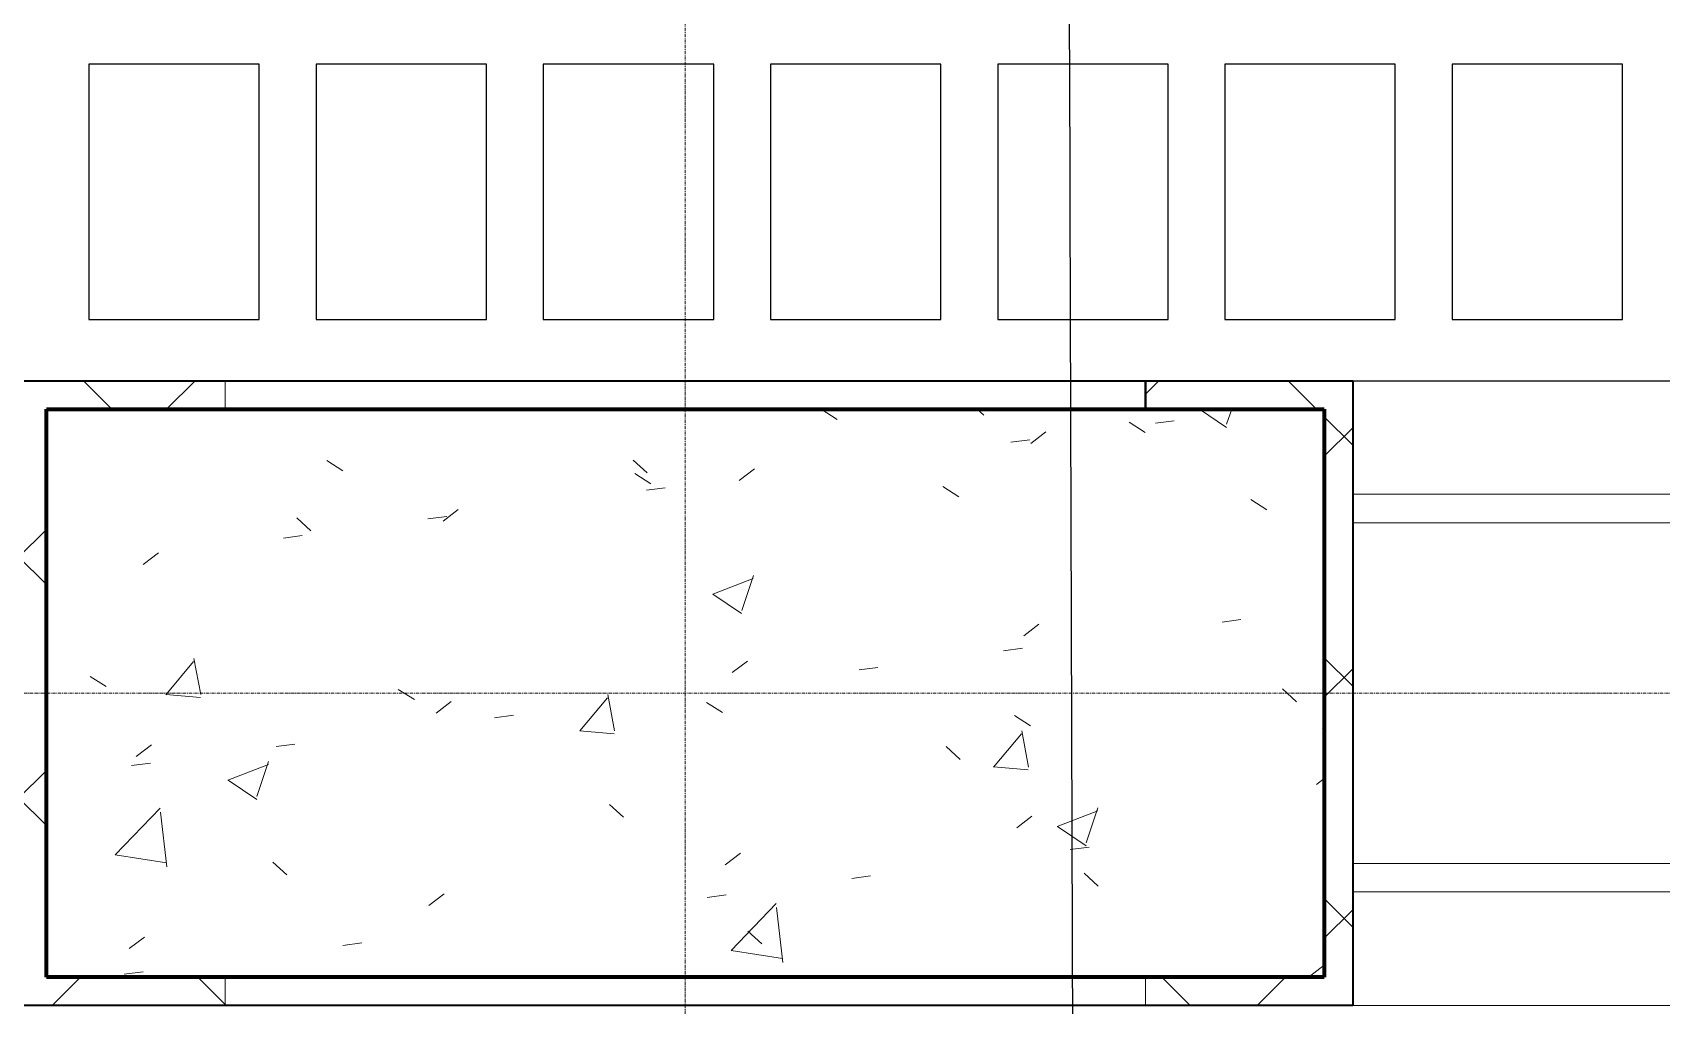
# Model space of a CAD drawing. Header units: millimetres. Extents: x -795739 to -715748, y -34378 to 22353.
# Drawn here: x -745832 to -742964, y 3029 to 4742 of the extents above; entities that cross this region are included whole.
import ezdxf
from ezdxf.xclip import XClip

# ---------------------------------------------------------------- set-up
doc = ezdxf.new("R2010")
doc.units = ezdxf.units.MM
doc.header["$XCLIPFRAME"] = 0
doc.linetypes.add('DPA_Grid _ Level 100', pattern=[10, 5.5, -1.6, 1.3, -1.6])
doc.layers.add('000 - WIPEOUT', color=250, linetype='Continuous')
doc.layers.add('A11_ALU.SOLID SHEET', color=2, linetype='Continuous')
for name, color, linetype, lineweight in [('A-ANNO-NOTE', 3, 'Continuous', 25), ('A-COLS', 5, 'Continuous', 70), ('A-COLS-E', 1, 'Continuous', 35), ('A-GLAZ-CURT', 2, 'Continuous', 9), ('A-WALL', 5, 'Continuous', 35), ('A-WALL-FNSH', 2, 'Continuous', 35), ('A-WALL-PATT', 1, 'Continuous', 9), ('S-GRID', 251, 'Continuous', 9), ('WALL-E', 2, 'Continuous', 9)]:
    doc.layers.add(name, color=color, linetype=linetype, lineweight=lineweight)
pattern_1 = [(45, (0, 0), (-212.13203, 212.13203), []), (135, (0, 0), (-212.13203, -212.13203), [])]

# ---------------------------------------------------------------- blocks, each defined once
blk = doc.blocks.new('*U1241')
at = {"layer": 'S-GRID', "linetype": 'DPA_Grid _ Level 100'}
for p, q in [((34200, -21374.7), (34200, 16961.2)), ((57901.1, 0), (-15767.8, 0))]:
    blk.add_line(p, q, dxfattribs=at)
blk = doc.blocks.new('System Panel - DPA-AR_Metal Ceiling Rectangular Panel-13139259-4282-01 ENLARGED LOWER PLATFORM LEVEL - REFLECTED CEILING PLAN - SHEET 3')
at = {"layer": 'A-GLAZ-CURT'}
for p, q in [((-741107.4, 4129), (-743507.4, 4129)), ((-743507.4, 4129), (-743507.4, 3929)), ((-743507.4, 3929), (-743507.4, 4129)), ((-743507.4, 4129), (-741107.4, 4129)), ((-741107.4, 3929), (-741107.4, 4129)), ((-741107.4, 4129), (-741107.4, 3929)), ((-743507.4, 3929), (-741107.4, 3929)), ((-741107.4, 3929), (-743507.4, 3929))]:
    blk.add_line(p, q, dxfattribs=at)
blk = doc.blocks.new('System Panel - DPA-AR_Metal Ceiling Rectangular Panel-V27-4282-01 ENLARGED LOWER PLATFORM LEVEL - REFLECTED CEILING PLAN - SHEET 3')
at = {"layer": 'A-GLAZ-CURT'}
for p, q in [((-773182.4, 3879), (-775582.4, 3879)), ((-775582.4, 3879), (-775582.4, 3279)), ((-775582.4, 3279), (-775582.4, 3879)), ((-775582.4, 3879), (-773182.4, 3879)), ((-773182.4, 3279), (-773182.4, 3879)), ((-773182.4, 3879), (-773182.4, 3279)), ((-775582.4, 3279), (-773182.4, 3279)), ((-773182.4, 3279), (-775582.4, 3279))]:
    blk.add_line(p, q, dxfattribs=at)
blk = doc.blocks.new('*U553')
at = {"layer": 'A-GLAZ-CURT'}
for name, p in [('System Panel - DPA-AR_Metal Ceiling Rectangular Panel-13139259-4282-01 ENLARGED LOWER PLATFORM LEVEL - REFLECTED CEILING PLAN - SHEET 3', (778882.4, -3579)), ('System Panel - DPA-AR_Metal Ceiling Rectangular Panel-V27-4282-01 ENLARGED LOWER PLATFORM LEVEL - REFLECTED CEILING PLAN - SHEET 3', (810957.4, -3579)), ('System Panel - DPA-AR_Metal Ceiling Rectangular Panel-13139259-4282-01 ENLARGED LOWER PLATFORM LEVEL - REFLECTED CEILING PLAN - SHEET 3', (778882.4, -4479))]:
    blk.add_blockref(name, p, dxfattribs=at)
blk = doc.blocks.new('*U906')
at = {"color": 3}
for points in [[(-225, 3350), (225, 3350), (225, 3050), (-225, 3050)], [(-225, 2950), (225, 2950), (225, 2650), (-225, 2650)], [(-225, 2550), (225, 2550), (225, 2250), (-225, 2250)], [(-225, 2150), (225, 2150), (225, 1850), (-225, 1850)], [(-225, 1750), (225, 1750), (225, 1450), (-225, 1450)], [(-225, 1350), (225, 1350), (225, 1050), (-225, 1050)], [(-225, 950), (225, 950), (225, 650), (-225, 650)]]:
    blk.add_wipeout(points, dxfattribs=at).dxf.layer = '000 - WIPEOUT'
at = {"layer": 'A11_ALU.SOLID SHEET', "color": 0, "linetype": 'ByBlock'}
for points in [[(-225, 3050), (225, 3050), (225, 3350), (-225, 3350)], [(-225, 2650), (225, 2650), (225, 2950), (-225, 2950)], [(-225, 2250), (225, 2250), (225, 2550), (-225, 2550)], [(-225, 1850), (225, 1850), (225, 2150), (-225, 2150)], [(-225, 1450), (225, 1450), (225, 1750), (-225, 1750)], [(-225, 1050), (225, 1050), (225, 1350), (-225, 1350)], [(-225, 650), (225, 650), (225, 950), (-225, 950)]]:
    blk.add_lwpolyline(points, close=True, dxfattribs=at)
blk = doc.blocks.new('*U1025')
blk.add_lwpolyline([(-3457.4, 550), (8124.6, 550), (8124.6, 4315), (-3457.4, 4315)], close=True)
at = {"layer": 'A11_ALU.SOLID SHEET', "linetype": 'ByBlock', "rotation": 90}
blk.add_blockref('*U906', (2300, 882.5), dxfattribs=at)

msp = doc.modelspace()

# ---------------------------------------------------------------- block references
ref = msp.add_blockref('*U1025', (-744682.4, 3579))
XClip(ref).set_block_clipping_path([(-45801.3280238605, -9620.0077451947), (23704.0078937773, 10334.9999958097)])

# ---------------------------------------------------------------- next in the draw order: hatches: boundary and pattern name
at = {"layer": 'A-COLS-E', "lineweight": 9}
h = msp.add_hatch(dxfattribs=at)
h.set_pattern_fill('FP_1', color=256, style=0, pattern_type=2)
h.set_pattern_definition([(50, (0, 0), (728.7365, -63.7558), [76.2, -838.2]), (355, (0, 0), (-140.9716, 764.2276), [60.96, -670.56]), (100.451, (60.7, -5.3), (587.77, 700.46675), [64.76, -712.36]), (46.184, (0, 203.2), (1084.3162, -168.171), [114.3, -1257.3]), (96.636, (90.4, 189.2), (949.6099, 989.7098), [97.14, -1068.54]), (351.184, (0, 203.2), (949.6206, 989.7012), [91.44, -1005.84]), (21, (101.6, 152.4), (606.45787, -409.06057), [76.2, -838.2]), (326, (101.6, 152.4), (247.20834, 736.7529), [60.96, -670.56]), (71.451, (152.14, 118.3), (853.66825, 327.6855), [64.76, -712.36]), (37.5, (0, 0), (12.35469, 338.22012), [33.528, -628.904, 33.528, -647.192, -673.1]), (37.5, (0, 0), (12.35469, 338.22012), [-1343.152, 33.528, -639.572]), (7.5, (0, 0), (267.27887, 400.72213), [33.528, -354.584, 33.528, -613.664, -256.54]), (7.5, (0, 0), (267.27887, 400.72213), [-1035.304, 33.528, -223.012]), (327.5, (-226.57, 0), (542.36333, -22.91534), [33.528, -220.472, 33.528, -758.952, -1051.56]), (327.5, (-226.57, 0), (542.36333, -22.91534), [-1046.48, 33.528, -1018.032]), (317.5, (-328.17, 0), (592.51696, 101.7071), [33.528, -296.672, 33.528, -492.76, -746.76]), (317.5, (-328.17, 0), (592.51696, 101.7071), [-856.488, 33.528, -713.232])])
h.paths.add_polyline_path([(-743557.4, 3079), (-743557.4, 4079), (-745807.4, 4079), (-745807.4, 3079), (-744870.8, 3079)])
at = {"layer": 'A-WALL-PATT', "lineweight": 9}
h = msp.add_hatch(dxfattribs=at)
h.set_pattern_fill('FP_3', color=256, style=0, pattern_type=2)
h.set_pattern_definition(pattern_1)
h.paths.add_polyline_path([(-745857.4, 3029), (-745807.4, 3029), (-745807.4, 4129), (-745857.4, 4129), (-745857.4, 3755.8)])
h = msp.add_hatch(dxfattribs=at)
h.set_pattern_fill('FP_3', color=256, style=0, pattern_type=2)
h.set_pattern_definition(pattern_1)
h.paths.add_polyline_path([(-745492.4, 4079), (-745492.4, 4129), (-745807.4, 4129), (-745807.4, 4079)])
h.paths.add_polyline_path([(-743872.3, 4079), (-743557.4, 4079), (-743557.4, 4129), (-743872.3, 4129)])
h = msp.add_hatch(dxfattribs=at)
h.set_pattern_fill('FP_3', color=256, style=0, pattern_type=2)
h.set_pattern_definition(pattern_1)
h.paths.add_polyline_path([(-743557.4, 3079), (-743507.4, 3079), (-743507.4, 4129), (-743557.4, 4129), (-743557.4, 3755.8)])
h = msp.add_hatch(dxfattribs=at)
h.set_pattern_fill('FP_3', color=256, style=0, pattern_type=2)
h.set_pattern_definition(pattern_1)
h.paths.add_polyline_path([(-743507.4, 3029), (-743507.4, 3079), (-743872.3, 3079), (-743872.3, 3029)])
h.paths.add_polyline_path([(-745807.4, 3029), (-745492.4, 3029), (-745492.4, 3079), (-745807.4, 3079)])

# ---------------------------------------------------------------- next in the draw order: linework, layer by layer
at = {"layer": 'A-ANNO-NOTE'}
msp.add_line((-744008.1, 5367.6), (-743982.9, -2837.4), dxfattribs=at)
at = {"layer": 'A-COLS'}
for p, q in [((-745807.4, 3079), (-745807.4, 4079)), ((-745807.4, 4079), (-743557.4, 4079)), ((-743557.4, 4079), (-743557.4, 3079)), ((-743557.4, 3079), (-745807.4, 3079))]:
    msp.add_line(p, q, dxfattribs=at)
at = {"layer": 'A-WALL', "lineweight": 9}
for p, q in [((-745492.4, 4129), (-745492.4, 4079)), ((-745492.4, 4079), (-745492.4, 4129)), ((-745492.4, 3079), (-745492.4, 3029)), ((-745492.4, 3029), (-745492.4, 3079)), ((-743872.3, 3029), (-743872.3, 3079)), ((-743872.3, 3079), (-743872.3, 3029))]:
    msp.add_line(p, q, dxfattribs=at)
at = {"layer": 'A-WALL-FNSH', "color": 250}
for p, q in [((-745857.4, 4129), (-745807.4, 4129)), ((-745807.4, 4129), (-745492.4, 4129)), ((-745492.4, 4129), (-743872.3, 4129)), ((-743872.3, 4129), (-743557.4, 4129)), ((-743872.3, 4079), (-743872.3, 4129)), ((-743872.3, 4129), (-743872.3, 4079)), ((-743557.4, 4129), (-743507.4, 4129)), ((-743507.4, 4129), (-743507.4, 3079)), ((-745807.4, 4079), (-745807.4, 3079)), ((-745492.4, 4079), (-745807.4, 4079)), ((-743872.3, 4079), (-745492.4, 4079)), ((-743557.4, 4079), (-743872.3, 4079)), ((-743557.4, 3079), (-743557.4, 4079)), ((-745807.4, 3079), (-745492.4, 3079)), ((-745492.4, 3079), (-743872.3, 3079)), ((-743872.3, 3079), (-743557.4, 3079)), ((-743507.4, 3079), (-743507.4, 3029)), ((-745807.4, 3029), (-745857.4, 3029)), ((-745492.4, 3029), (-745807.4, 3029)), ((-743872.3, 3029), (-745492.4, 3029)), ((-743507.4, 3029), (-743872.3, 3029))]:
    msp.add_line(p, q, dxfattribs=at)
at = {"layer": 'WALL-E'}
for p, q in [((-743872.3, 4129), (-745492.4, 4129)), ((-743872.3, 4079), (-743872.3, 4129)), ((-745492.4, 4079), (-743872.3, 4079)), ((-743872.3, 3079), (-745492.4, 3079)), ((-745492.4, 3029), (-743872.3, 3029))]:
    msp.add_line(p, q, dxfattribs=at)

# ---------------------------------------------------------------- next in the draw order: block references
for name in ['*U1241', '*U553']:
    msp.add_blockref(name, (-778882.4, 3579))

doc.saveas('drawing.dxf')
